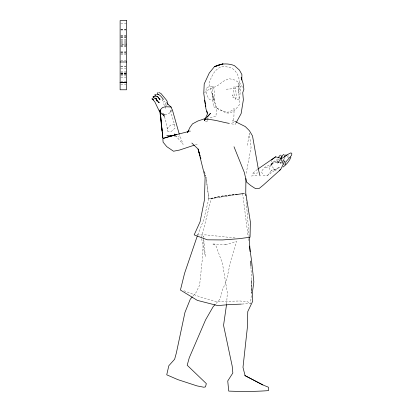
<?xml version="1.0" encoding="UTF-8"?>
<svg xmlns="http://www.w3.org/2000/svg" width="412" height="412" viewBox="0 0 412 412"><rect width="100%" height="100%" fill="white"/><g stroke="black" fill="none" stroke-linecap="round" stroke-linejoin="round"><path stroke-width="0.31" stroke-dasharray="2.06 1.54" d="M271.843 159.722L271.652 165.706L274.763 170.094L277.42 171.016M242.024 304.061L250.573 303.438L251.485 292.798L251.665 282.812L250.929 266.822M226.615 304.02L227.331 292.69L222.403 263.191L215.95 245.866L214.173 244.424L212.242 243.94L226.152 244.754L225.199 244.934L236.509 241.314L230.617 261.218L226.327 281.334L222.532 289.554L220.24 298.803L215.589 304.025M247.396 145.318L249.306 133.457L251.083 147.501L245.954 174.734M288.173 155.345L287.066 158.728M283.775 163.811L283.956 162.874L283.168 164.62M235.808 99.421C236.643 95.069 235.865 90.486 234.902 86.196L234.037 86.469C233.625 90.764 233.568 95.635 235.808 99.421L239.583 99.359L240.675 86.273L234.902 86.196M237.533 194.227C228.675 195.087 219.73 195.973 211.212 198.636L201.437 237.992M214.122 99.91C215.059 95.579 214.415 90.975 213.498 86.675L208.256 86.999L206.257 87.555C205.573 91.624 206.726 95.666 209.054 99.024L210.908 100.003L214.122 99.91C211.984 96.078 212.185 91.222 212.628 86.942L213.498 86.675M237.492 194.222C227.821 195.164 218.097 196.256 208.745 198.934L203.749 219.658L197.554 235.355M285.027 157.389L283.219 161.195L283.94 160.005L281.751 162.024M282.761 160.783L283.78 158.538M280.582 159.557L279.712 161.185L280.407 160.283L277.853 162.107L276.91 161.689L280.876 162.833L279.882 162.591L282.158 162.529M236.045 122.874L235.154 124.501L229.922 123.518M280.484 158.831L279.151 161.061L276.55 163.919M277.647 158.862L275.685 160.984L274.675 161.01L272.353 162.714L270.88 165.712L272.878 163.27L271.729 164.028L269.675 166.942L272.286 163.626L273.583 163.008L264.452 167.478L261.404 171.464L263.072 175.28L267.44 175.512L278.708 167.581L276.746 168.56L279.882 167.55M288.261 157.631L288.776 156.91M283.188 165.021L284.301 163.657M171.418 109.906L169.811 111.858L170.439 110.792L174.539 124.676L175.131 127.947L171.536 131.289L167.833 131.232L165.423 119.408L162.998 113.444L164.635 117.224L162.565 114.175L164.465 115.978L161.19 113.3M267.44 175.512L270.483 171.979L269.288 167.885L264.452 167.478M193.135 295.904L195.988 292.613L199.635 285.109L202.601 256.455L203.44 236.158L203.559 237.42M281.422 162.797L280.598 163.693L279.83 162.405L277.003 161.643M204.568 92.767L207.627 90.228L217.526 85.681L223.371 81.277L229 78.62L234.974 80.088L240.253 83.502L243.255 88.508M172.432 110.066L168.951 113.552L164.079 115.056L161.221 113.882M257.376 169.399L252.247 173.684L258.056 172.896M285.428 161.01L283.111 162.313M279.228 159.429L276.812 160.629L275.195 161.988L273.192 161.854L272.353 162.714L274.31 162.215L276.632 162.21L275.994 162.163L278.754 162.822L281.72 162.678M167.504 104.633L165.614 105.493L165.701 107.264M188.856 131.634L191.013 130.903L189.783 131.207M195.453 144.797L197.224 144.226M237.6 194.304L211.212 198.636M243.863 193.439L245.058 193.254M251.351 176.037L257.855 175.028M208.745 198.934L237.492 194.387M174.539 124.676L170.661 125.078L167.416 128.23L167.833 131.232M226.178 89.219L235.499 88.549M206.603 118.249L209.038 118.074L216.001 116.313L216.455 108.026L212.304 93.426L213.349 106.6L226.023 112.883C232.126 114.145 235.988 109.175 239.248 104.854L238.646 82.9L238.785 92.71C240.634 84.033 240.031 73.66 232.007 68.217C228.552 67.249 225.019 66.038 221.393 66.78C214.07 69.417 211.49 76.92 208.879 83.518L216.455 108.026L222.604 110.864L228.094 112.27L231.92 110.545L234.104 108.464L233.934 115.916L233.202 122.766L231.915 120.752L233.676 120.804M283.368 162.575L284.465 162.508L283.95 160.155L284.594 163.095M120.757 23.263L126.52 23.263M120.757 29.69L125.881 29.69M120.757 29.767L126.52 29.767M120.757 29.988L125.881 29.988M120.757 35.679L125.881 35.679M120.757 35.973L126.52 35.952M120.757 36.266L126.52 36.266M120.757 37.157L125.881 37.157M120.757 37.451L126.52 37.451M120.757 39.815L125.881 39.815M120.757 40.113L125.881 40.113M120.757 41.282L125.881 41.282M120.757 42.477L125.881 42.477M120.757 43.662L126.52 43.662M120.757 45.433L126.52 45.433M120.757 46.026L126.52 46.026M120.757 46.618L125.881 46.618M120.757 51.181L126.52 51.181M120.757 52.53L125.881 52.53M120.757 52.824L125.881 52.824M120.757 53.117L126.52 53.117M120.757 54.595L125.881 54.595M120.757 60.513L125.881 60.513M120.757 66.126L125.881 66.126M120.757 66.425L125.881 66.425M120.757 68.49L125.881 68.49M120.757 71.909L126.52 71.909M120.757 72.929L125.881 72.929M120.757 73.151L125.881 73.151M120.757 73.223L126.52 73.243M120.757 73.516L126.52 73.516M120.757 73.815L125.881 73.815M120.757 74.109L125.881 74.109M120.757 74.33L125.881 74.33M120.757 75.885L125.881 75.885M120.757 77.363L125.881 77.363M120.757 81.205L126.52 81.205M120.757 84.161L125.881 84.161M197.168 234.917L206.108 234.907L235.061 237.961M174.343 136.48L179.38 136.995M205.444 121.097L207.854 121.797L207.839 117.451M183.932 290.764L200.186 296.928L216.331 301.594L240.042 300.981L247.777 301.908L250.573 303.438M161.308 112.909L164.903 114.711L161.463 112.965M175.466 135.363L183.165 144.447L179.426 134.539M167.318 103.747L165.83 101.604L164.682 101.084L163.693 101.754L163.322 103.33L164.615 105.699M162.153 99.539L162.689 100.574L162.235 99.369M204.496 171.639L205.706 175.914M204.388 171.536L205.748 176.398M201.566 238.6L205.336 256.326L203.616 238.048M248.39 238.589L248.745 241.077M205.918 177.006L208.869 198.718L206.052 177.134M242.591 193.465L248.163 236.689M249.147 236.56L246.103 199.547M165.717 102.83L165.742 105.951M165.748 106.574L165.763 108.449M233.48 96.769L233.13 97.907L232.445 94.878L233.48 96.769M275.551 169.672L271.101 170.208L275.551 169.672M126.52 44.213L120.757 44.233L126.52 44.249M251.485 292.798L251.392 280.067L251.485 292.798"/><path stroke-width="0.62" d="M245.912 178.545L245.763 193.146L250.367 221.919L250.048 237.224L238.934 238.713L222.547 239.944L207.38 239.82L194.16 234.886L200.067 221.841L204.429 199.954L205.099 177.371L198.1 149.046L191.848 143.041M226.538 304.623L223.556 325.346L232.183 366.036L232.842 372.989L227.748 380.951L228.717 391.096C241.952 391.627 255.322 391.611 268.531 390.612L268.475 387.239L262.851 384.926L244.78 375.497M281.746 155.607L281.566 156.838L280.484 158.831M285.073 154.665L284.383 157.049M290.893 157.096C289.492 161.154 286.381 164.589 283.003 167.076M284.975 164.857L286.052 161.664L291.531 155.36L291.881 153.794L291.001 152.831C287.133 154.134 284.424 157.775 280.34 158.903M205.413 119.351L204.239 120.742L204.682 119.48L210.496 113.321L207.365 117.034M197.322 235.937L184.586 273.269L180.435 290.033L197.363 300.394L217.757 305.606L229.314 304.581L241.417 304.108M281.453 157.935L282.519 155.515L283.827 154.356M204.239 120.742L207.432 113.964L205.979 108.897L204.604 100.168M234.006 146.754L244.326 172.453L246.556 182.047L250.728 185.549L255.558 188.655L259.189 188.449L263.273 185.127L280.67 169.487L283.271 164.182L280.685 158.208L275.633 156.823L257.902 169.044M236.344 122.333L241.113 113.65L243.368 99.766L242.72 92.685L243.894 89.332L243.07 83.445L241.164 77.487L241.767 80.082L241.911 74.572L239.454 70.112L234.474 65.647C227.934 63 220.595 63.427 214.379 66.734L209.25 73.053L204.208 83.935L203.775 93.57L205.408 104.205M278.327 157.837L279.46 155.906L280.629 155.097M285.64 155.921L287.03 154.742M192.322 296.846L190.282 299.194L184.952 312.445L176.377 352.888L174.642 359.238L168.822 365.732L166.731 374.812L177.824 379.622L196.988 385.889L203.847 387.234L205.495 386.878L206.33 383.603L187.187 365.228L189.283 357.729L205.562 319.908L213.05 306.873L215.162 304.499M188.32 131.819L187.239 132.185L188.114 131.361L189.839 127.632L192.507 123.873L197.894 120.999L205.99 118.296M187.239 132.185L189.108 130.45M271.843 159.722L275.633 156.823M153.321 97.453L153.099 96.779L153.676 96.362L155.757 95.878L157.508 96.614L159.779 99.313L159.748 98.623L160.021 99.709M279.583 170.171L280.67 169.487M194.273 145.178L179.586 150.04L173.504 151.23L166.762 146.646L163.095 142.155L162.647 135.847M153.099 96.779L154.304 96.429M174.616 135.193L163.296 138.37L172.494 135.46L176.521 134.683M188.552 131.51L168.415 136.738L172.494 135.46L166.788 135.708M243.863 193.439L238.028 194.32M154.783 94.626L155.999 94.466M204.682 119.48C213.071 118.929 221.156 122.06 229.345 123.404M120.119 61.991L126.52 61.991M120.119 82.462L126.52 82.462M120.119 82.683L126.52 82.683M156.689 94.178C159.964 94.065 161.638 97.33 163.502 99.488M158.749 92.463L160.938 93.483L165.907 99.447L167.035 101.048L167.978 104.416M156.833 96.444L158.038 96.944L159.552 99.307M154.969 98.216L156.318 98.803L155.715 98.046L157.127 100.595M234.783 121.349L245.3 126.572L249.451 130.743L252.525 135.975L258.381 169.291L260.008 175.811M262.851 384.926L245.083 375.651L242.987 367.36L247.458 326.67L247.761 311.57L252.721 301.208L252.505 291.588L253.854 281.906L251.526 260.369L249.466 246.057M158.012 101.764L159.284 102.809L157.06 100.734L155.834 98.947L153.82 97.639L152.013 98.53L152.141 99.271L153.496 99.92L152.656 99.333L154.788 101.795L159.743 112.095M171.356 107.264L167.318 103.747M174.25 133.931L175.059 134.884M154.984 95.347L155.669 96.202M158.218 94.497L157.611 93.699L157.544 92.582M179.215 133.946L172.432 110.066L170.877 106.965L165.387 106.749L162.508 107.553L160.062 110.066L160.072 113.413L162.127 131.5M206.86 111.003L207.504 113.233M200 155.762L198.1 149.046L199.969 155.731M200.35 156.982L200.865 158.816M200.309 156.946L200.819 158.769M205.609 105.4L205.83 106.523M162.271 132.746L162.838 137.737L160.062 110.066L161.705 126.417M161.828 127.674L162.143 130.82M162.333 132.705L162.524 134.59M249.208 237.194L250.105 251.65M245.743 194.438L245.83 195.715M250.661 261.064L250.898 266.183M156.993 99.982L157.008 101.131M219.663 64.869L214.379 66.734L223.067 63.829L219.663 64.869M126.52 20.6L120.119 20.6L120.119 89.78L126.52 89.78L126.52 20.6"/></g></svg>
